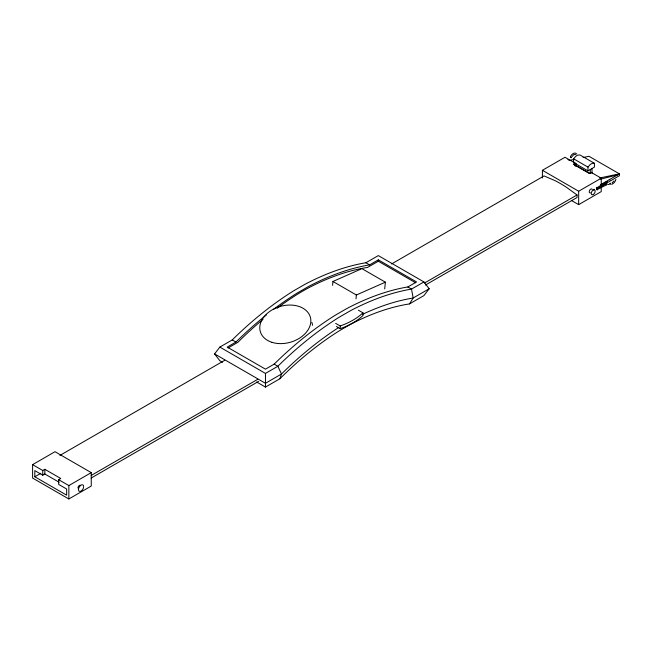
<?xml version="1.0" encoding="UTF-8"?>
<svg xmlns="http://www.w3.org/2000/svg" width="652" height="652" viewBox="0 0 652 652"><rect width="100%" height="100%" fill="white"/><g stroke="black" fill="none" stroke-linecap="round" stroke-linejoin="round"><path stroke-width="0.98" d="M605.928 184.133L606.547 183.774L606.71 184.72L596.898 189.789M332.577 285.34L332.944 281.477L361.933 268.648L385.365 282.169L384.721 288.942M356.008 298.869L356.375 295.006L385.365 282.169M596.433 188.078L606.833 181.623L607.534 182.12L607.542 182.641L596.556 188.933M611.755 184.467L614.347 182.568L615.569 180.441M615.887 179.365L615.553 180.474M567.949 159.373L568.829 160.099M256.684 382.015L265.462 387.076L279.871 378.763L281.493 374.028L285.861 369.749A288.045 166.301 -60 0 1 338.567 327.614M609.71 183.514C610.737 182.12 610.916 185.233 609.734 184.133M593.499 189.365L594.225 189.382L593.638 190.017M279.871 378.763A279.684 161.476 -60 0 1 339.447 330.711L349.945 324.647A279.684 161.476 -60 0 1 409.521 303.905L413.148 298.013L429.179 288.763L423.93 281.933L378.307 255.592L365.902 262.756L362.406 263.367A296.407 171.134 -60 0 0 304.818 284.386L293.327 291.012A296.407 171.134 -60 0 0 235.739 336.497L232.242 339.928L219.838 347.084L214.589 353.914L219.838 360.735L222.471 362.259M570.818 156.04C571.731 154.059 574.982 151.671 576.743 154.002M571.885 156.651L573.833 154.589L575.643 154.573M613.964 180.946L612.016 183.016M573.613 158.803L575.692 156.423A7.188 4.148 -60 0 1 577.965 155.095L580.06 155.013L594.42 163.302L594.42 167.132L587.965 170.857L573.613 162.568L573.613 158.803L587.965 167.091L587.965 170.857M587.965 167.091L590.052 164.72A7.188 4.148 -60 0 1 592.318 163.383L594.42 163.302M429.179 288.763L423.93 295.584L409.521 303.905M606.833 181.623L607.542 182.641M597.305 189.911L596.702 188.778M273.653 309.292A296.407 171.134 -60 0 1 297.027 293.147L308.51 286.513A296.407 171.134 -60 0 1 366.106 265.494L369.602 264.891L378.307 259.863L416.538 281.933L407.834 286.962L404.338 287.573A296.407 171.134 -60 0 0 346.742 308.592L335.258 315.226A296.407 171.134 -60 0 0 277.67 360.703L274.174 364.134L265.462 369.162L227.23 347.084L235.934 342.055L239.431 338.632A296.407 171.134 -60 0 1 266.415 314.916M358.429 310.213L362.985 312.846L359.994 315.421A69.862 40.334 0 0 1 344.672 324.264L340.205 325.992L335.65 323.359M597.142 188.884L596.596 187.776M228.053 347.981L237.939 342.267A279.684 161.476 -60 0 1 263.009 319.341M415.674 282.797L378.307 261.232L367.589 267.41A279.684 161.476 -60 0 0 308.021 288.16A203.473 117.474 -60 0 0 297.516 294.215A279.684 161.476 -60 0 0 277.027 308.274M32.6 464.64L55.004 451.706L91.256 472.635L91.256 486.042L68.851 498.976L32.6 478.055L32.6 464.64L42.763 470.508L44.849 469.301L60.766 478.495L58.688 479.701L58.688 484.412L66.643 489L66.643 495.161L34.809 476.775L34.809 470.622L42.763 475.218L44.849 474.012L59.096 482.236M542.415 177.963L542.415 170.302L564.991 157.262L575.154 163.13L575.154 165.958M59.919 455.43L224.753 360.263M391.55 263.962L544.045 175.926L554.917 180.58A125.543 72.486 60 0 1 566.148 187.067L577.028 194.964L577.028 197.532L425.414 285.063M575.154 163.13L573.304 164.206L589.221 173.399L591.079 172.324L601.242 178.192L601.242 185.861M34.809 476.775L40.872 473.279M58.688 479.701L68.851 485.569L91.256 472.635M542.415 170.302L578.658 191.232L601.242 178.192M219.838 347.084L265.462 373.425L277.866 366.269L281.362 362.838A296.407 171.134 -60 0 1 338.95 317.353L350.442 310.727A296.407 171.134 -60 0 1 408.03 289.708L411.526 289.097L423.93 281.933M91.141 475.495L257.736 379.309M424.533 283.009L577.028 194.964M91.141 478.063L258.616 381.371M600.41 184.818L619.4 173.856L619.4 175.706L606.499 183.155M571.755 200.653L578.658 204.646L601.242 191.606L601.242 187.776M600.068 186.985L606.107 183.668M336.456 326.513L340.205 328.681L344.68 326.954A69.862 40.334 0 0 0 359.994 318.111L362.985 315.535L362.985 312.846M606.621 184.793L606.01 184.443M600.647 179.137L617.786 174.785M569.269 160.441L574.192 159.398M583.059 157.531L588.968 156.284L619.4 173.856L599.693 178.004M607.754 184.565L608.992 184.418M609.93 180.034L609.31 179.585M574.485 163.448L576.221 164.451M574.331 164.54L589.978 173.579M365.902 262.756L369.602 264.891M407.834 286.962L411.526 289.097L413.148 298.013L408.788 298.779A288.045 166.301 -60 0 0 362.585 314.305M332.944 281.477L356.375 295.006M232.242 339.928L235.934 342.055M274.174 364.134L277.866 366.269L281.493 374.028L265.462 383.286L214.589 353.914M592.016 168.518L592.016 173.587M590.304 169.512L590.304 173.562M578.658 191.232L578.658 204.646M575.944 163.244L575.944 166.293M378.307 259.863L378.307 261.232M340.205 325.992L340.205 328.681M265.462 373.425L265.462 387.076M68.851 485.569L68.851 498.976M44.849 469.301L44.849 474.012M42.763 470.508L42.763 475.218M311.876 322.43A26.047 18.606 -16.2 0 1 312.52 325.283M590.427 192.853A2.192 1.263 -60 0 1 589.636 190.343A2.192 1.263 -60 0 1 592.26 189.528M83.595 487.297A3.667 2.119 -60 0 1 79.471 491.372A3.667 2.119 -60 0 1 79.886 486.099A3.667 2.119 -60 0 1 83.66 486.482M77.971 488.046A2.07 1.198 -60 0 1 78.827 485.96A2.07 1.198 -60 0 1 80.432 485.332M570.361 156.993L571.38 157.719L570.41 157.01M272.031 342.349A26.047 18.606 -16.2 0 0 310.857 321.297A26.047 18.606 -16.2 0 0 273.082 309.35A26.047 18.606 -16.2 0 0 272.031 342.349M593.279 194.524A2.755 1.589 -60 0 0 594.86 190.164A2.755 1.589 -60 0 0 591.486 192.25A2.755 1.589 -60 0 0 593.279 194.524"/></g></svg>
